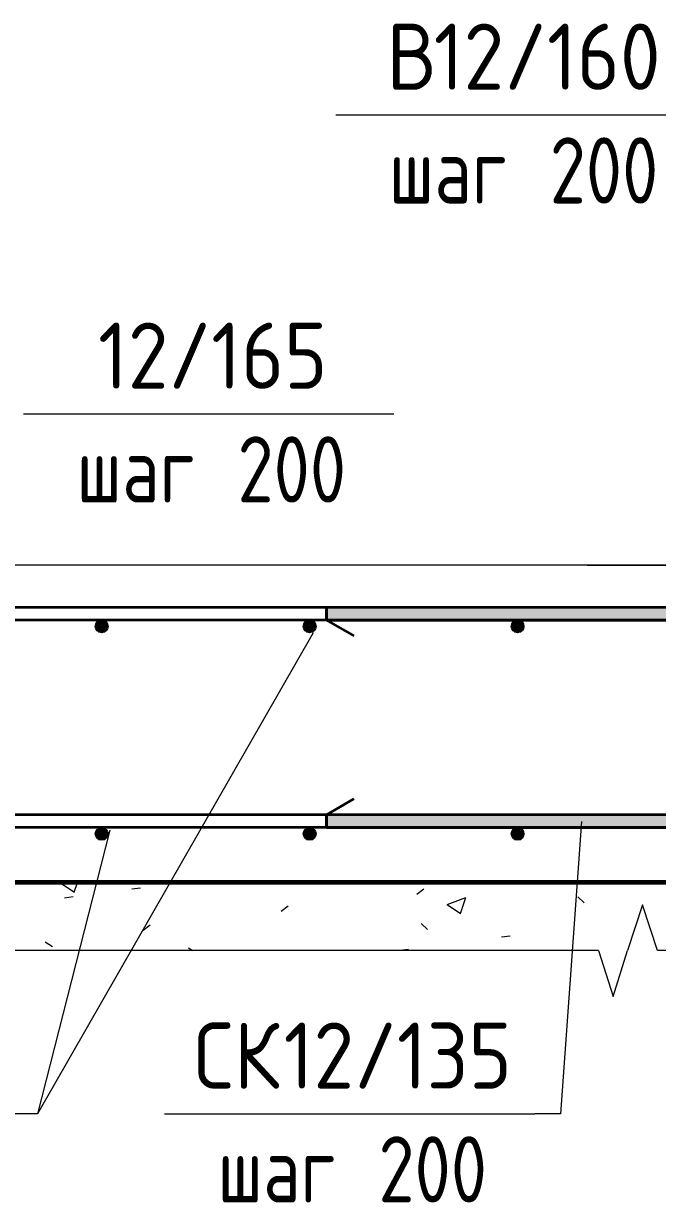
# Model space of a CAD drawing. Header units: millimetres. Extents: x -39709 to 12452, y -4989 to 80275.
# Drawn here: x 3459 to 4058, y -3552 to -2438 of the extents above; entities that cross this region are included whole.
import ezdxf

# ---------------------------------------------------------------- set-up
doc = ezdxf.new("R2010")
doc.units = ezdxf.units.MM
for name, color, linetype, lineweight in [('AA_Oformlenie', 7, 'Continuous', 9), ('AA_Vinoska', 7, 'Continuous', 9), ('AA_Visotnaya otmetka', 7, 'Continuous', 9), ('AF_Pokritie', 7, 'Continuous', 9), ('KR_Armatura', 7, 'Continuous', 20), ('KR_Armatura_Tonkie', 7, 'Continuous', 20), ('KR_Fundament', 7, 'Continuous', 20)]:
    doc.layers.add(name, color=color, linetype=linetype, lineweight=lineweight)
doc.styles.add('ISOCPEUR_6', font='isocpeur.TTF', dxfattribs={"width": 0.9, "height": 62.5})
doc.styles.add('ISOCPEUR_7', font='isocpeur.TTF', dxfattribs={"width": 0.8, "height": 62.5})

# ---------------------------------------------------------------- blocks, each defined once
blk = doc.blocks.new('350_Стержень П торец СК-СГ _НесАрм_РабПлоск_ - 350_Стержень П торец СК-СГ _НесАрм_РабПлоск_-4145518-2-2 Армирование')
at = {"layer": 'KR_Armatura_Tonkie', "lineweight": 35}
for p, q in [((-77207.9, -2990), (-77700, -2990)), ((-77700, -3001.8), (-77700, -2990.2)), ((-77700, -2990.2), (-77700, -3001.8)), ((-77142, -2990), (-77196, -2990)), ((-77700, -3002), (-77207.9, -3002)), ((-77700, -3002), (-77674, -3017)), ((-77196, -3002), (-77142, -3002)), ((-77142, -3002), (-77132.4, -3003.7)), ((-77129.9, -3004.8), (-77123.4, -3008.7)), ((-77121.6, -3010.1), (-77115.7, -3017.7)), ((-77114.9, -3019.5), (-77112.6, -3027)), ((-77112, -3032), (-77112, -3156)), ((-77112, -3156), (-77113.7, -3165.5)), ((-77700, -3186), (-77674, -3171)), ((-77114.7, -3168), (-77118.7, -3174.5)), ((-77129.5, -3183), (-77137, -3185.3)), ((-77120.1, -3176.4), (-77127.7, -3182.3)), ((-77195.3, -3186), (-77700, -3186)), ((-77700, -3186.2), (-77700, -3197.8)), ((-77700, -3197.2), (-77700, -3186.2)), ((-77142, -3186), (-77166, -3186)), ((-77700, -3197.8), (-77700, -3197.2)), ((-77700, -3198), (-77142, -3198))]:
    blk.add_line(p, q, dxfattribs=at)
at = {"layer": 'KR_Armatura_Tonkie', "lineweight": 35, "flags": 128}
for points in [[(-77137.6, -2990.6), (-77140.4, -2990), (-77142, -2990)], [(-77125.2, -2993.9), (-77127.8, -2992.5), (-77129.3, -2992.2)], [(-77114.9, -3000.3), (-77116.5, -2998.6), (-77118.5, -2997.5)], [(-77106.9, -3009.3), (-77107.6, -3007.8), (-77109.6, -3005.7)]]:
    blk.add_lwpolyline(points, dxfattribs=at)
blk = doc.blocks.new('350_Стержень П торец СК-СГ _НесАрм_РабПлоск_ - 350_Стержень П торец СК-СГ _НесАрм_РабПлоск_-V27-2-2 Армирование')
at = {"layer": 'KR_Armatura_Tonkie', "lineweight": 35}
h = blk.add_hatch(color=256, dxfattribs=at)
h.paths.add_polyline_path([(-77457.9, -3002), (-77208, -3001.7), (-77208, -2990), (-77700, -2990.2), (-77700, -3002)])
h.paths.add_polyline_path([(-77143.7, -3002), (-77142, -3001.8), (-77142, -2990), (-77196, -2990.2), (-77196, -3002), (-77149.9, -3002)])
for points in [[(-77111.2, -3032), (-77104, -3032), (-77104, -3014.9), (-77105.8, -3010.7), (-77112.7, -3002), (-77121, -2995.6), (-77131.1, -2991.4), (-77142, -2990.2), (-77142, -3002), (-77134.2, -3003), (-77126.8, -3006.1), (-77120.7, -3010.8), (-77115.8, -3017.3), (-77113, -3024.3), (-77111.8, -3032)], [(-77105, -3156), (-77104, -3156), (-77104, -3032), (-77112, -3032), (-77111.8, -3156), (-77106, -3156)], [(-77134, -3186), (-77125.4, -3184.7), (-77118.5, -3181.7), (-77112.7, -3177.1), (-77108, -3171), (-77104.8, -3162.8), (-77104, -3156), (-77112, -3156), (-77113, -3163.8), (-77116.1, -3171.2), (-77120.7, -3177.2), (-77127.3, -3182.1), (-77134.3, -3185), (-77140.7, -3186), (-77134.2, -3186)], [(-77700, -3198), (-77167.7, -3197.8), (-77177.8, -3196.2), (-77187.6, -3191.9), (-77195.7, -3186), (-77700, -3186.2), (-77700, -3197.8)]]:
    blk.add_hatch(color=256, dxfattribs=at).paths.add_polyline_path(points)
for p, q in [((-77207.9, -2990), (-77700, -2990)), ((-77700, -3002), (-77700, -2990)), ((-77700, -2990.2), (-77700, -3001.8)), ((-77142, -2990), (-77196, -2990)), ((-77700, -3002), (-77207.9, -3002)), ((-77700, -3002), (-77674, -3017)), ((-77196, -3002), (-77142, -3002)), ((-77112, -3032), (-77112, -3156)), ((-77700, -3186), (-77674, -3171)), ((-77195.3, -3186), (-77700, -3186)), ((-77700, -3198), (-77700, -3186)), ((-77700, -3186.2), (-77700, -3192)), ((-77700, -3192), (-77700, -3197.8)), ((-77142, -3186), (-77166, -3186)), ((-77700, -3198), (-77142, -3198))]:
    blk.add_line(p, q, dxfattribs=at)
at = {"layer": 'KR_Armatura_Tonkie', "lineweight": 35, "flags": 128}
for points in [[(-77113.2, -3002), (-77116.5, -2998.6), (-77127.8, -2992.5), (-77140.4, -2990), (-77142, -2990)], [(-77142, -3002), (-77131.3, -3004), (-77122, -3009.6), (-77115.4, -3018.1), (-77112.2, -3028.5), (-77112, -3032)], [(-77104, -3015.2), (-77107.6, -3007.8), (-77113.2, -3002)], [(-77112, -3156), (-77113.9, -3166.7), (-77119.5, -3175.9), (-77128.1, -3182.6), (-77138.4, -3185.8), (-77142, -3186)]]:
    blk.add_lwpolyline(points, dxfattribs=at)
blk = doc.blocks.new('011_Прямоугольник обрыва _ЭлУзла_ - 011_Прямоугольник обрыва _ЭлУзла_-4146452-2-2 Армирование')
at = {"layer": 'AA_Oformlenie'}
for p, q in [((-77442.7, -3314.3), (-78482.8, -3314.3)), ((-76867.3, -3314.3), (-77387, -3314.3))]:
    blk.add_line(p, q, dxfattribs=at)
blk = doc.blocks.new('042_М_Арматуры - Диам длина поз _ Комментарий-3662934-2-2 Армирование')
at = {"layer": 'AA_Vinoska'}
blk.add_line((-77986.3, -2807.2), (-77636.3, -2807.2), dxfattribs=at)

msp = doc.modelspace()

# ---------------------------------------------------------------- hatches: boundary and pattern name
at = {"layer": 'AF_Pokritie'}
h = msp.add_hatch(dxfattribs=at)
h.set_pattern_fill('FP_14', color=256, style=0, pattern_type=2)
h.set_pattern_definition([(50, (5406.62, 825), (182.1847, -15.939), [19.05, -209.55]), (355, (5406.62, 825), (-35.2424, 191.0566), [15.24, -167.64]), (100.451, (5421.8, 823.67), (146.9425, 175.117), [16.19, -178.09]), (46.184, (5406.62, 875.8), (271.079, -42.043), [28.575, -314.325]), (96.636, (5429.2, 872.3), (237.403, 247.427), [24.285, -267.135]), (351.184, (5406.62, 875.8), (237.405, 247.425), [22.86, -251.46]), (21, (5432.02, 863.1), (151.615, -102.2655), [19.05, -209.55]), (326, (5432.02, 863.1), (61.8024, 184.188), [15.24, -167.64]), (71.451, (5444.65, 854.58), (213.417, 81.9214), [16.19, -178.09]), (37.5, (5406.62, 825), (3.0883, 84.5551), [8.382, -157.226, 8.382, -161.798, -168.275]), (37.5, (5406.62, 825), (3.0883, 84.5551), [-335.788, 8.382, -159.893]), (7.5, (5406.62, 825), (66.8194, 100.1807), [8.382, -88.646, 8.382, -153.416, -64.135]), (7.5, (5406.62, 825), (66.8194, 100.1807), [-258.826, 8.382, -55.753]), (327.5, (5349.976, 825), (135.5905, -5.7289), [8.382, -55.118, 8.382, -189.738, -262.89]), (327.5, (5349.976, 825), (135.5905, -5.7289), [-261.62, 8.382, -254.508]), (317.5, (5324.58, 825), (148.129, 25.4268), [8.382, -74.168, 8.382, -123.19, -186.69]), (317.5, (5324.58, 825), (148.129, 25.4268), [-214.122, 8.382, -178.308])])
h.paths.add_polyline_path([(4349.5704, -3314.3051), (4495.0174, -3314.3051), (4495.0174, -3250), (2670.0174, -3250), (2670.0174, -3314.3051), (2906.5593, -3314.3051), (2906.5593, -3294.2274), (2934.0593, -3294.2274), (2934.0593, -3314.3051), (2948.1365, -3270.98), (2962.2136, -3314.3051), (4002.2839, -3314.3051), (4002.2839, -3294.2274), (4029.7839, -3294.2274), (4029.7839, -3314.3051), (4043.8611, -3270.98), (4057.9383, -3314.3051), (4168.3365, -3314.3051)])
at = {"layer": 'KR_Armatura'}
h = msp.add_hatch(color=256, dxfattribs=at)
edge = h.paths.add_edge_path()
edge.add_arc((3532.5174, -3008), 6, 0, 360)
for points in [[(3529.5174, -3013.1962), (3535.5174, -3013.1962), (3538.5174, -3008), (3535.5174, -3002.8038), (3529.5174, -3002.8038), (3526.5174, -3008)], [(3726.1424, -3013.1962), (3732.1424, -3013.1962), (3735.1424, -3008), (3732.1424, -3002.8038), (3726.1424, -3002.8038), (3723.1424, -3008)], [(3922.7674, -3013.1962), (3928.7674, -3013.1962), (3931.7674, -3008), (3928.7674, -3002.8038), (3922.7674, -3002.8038), (3919.7674, -3008)], [(3529.5174, -3209.1962), (3535.5174, -3209.1962), (3538.5174, -3204), (3535.5174, -3198.8038), (3529.5174, -3198.8038), (3526.5174, -3204)], [(3726.1424, -3209.1962), (3732.1424, -3209.1962), (3735.1424, -3204), (3732.1424, -3198.8038), (3726.1424, -3198.8038), (3723.1424, -3204)], [(3922.7674, -3209.1962), (3928.7674, -3209.1962), (3931.7674, -3204), (3928.7674, -3198.8038), (3922.7674, -3198.8038), (3919.7674, -3204)]]:
    msp.add_hatch(color=256, dxfattribs=at).paths.add_polyline_path(points)
h = msp.add_hatch(color=256, dxfattribs=at)
edge = h.paths.add_edge_path()
edge.add_arc((3729.1424, -3008), 6, 0, 360)
h = msp.add_hatch(color=256, dxfattribs=at)
edge = h.paths.add_edge_path()
edge.add_arc((3925.7674, -3008), 6, 0, 360)
h = msp.add_hatch(color=256, dxfattribs=at)
edge = h.paths.add_edge_path()
edge.add_arc((3532.5174, -3204), 6, 0, 360)
h = msp.add_hatch(color=256, dxfattribs=at)
edge = h.paths.add_edge_path()
edge.add_arc((3729.1424, -3204), 6, 0, 360)
h = msp.add_hatch(color=256, dxfattribs=at)
edge = h.paths.add_edge_path()
edge.add_arc((3925.7674, -3204), 6, 0, 360)

# ---------------------------------------------------------------- linework, layer by layer
at = {"layer": 'AA_Vinoska'}
for p, q in [((3732.5025, -3014.0463), (3471.775, -3468.4989)), ((3986.205, -3192.4091), (3966.2676, -3468.4989)), ((3540.2342, -3200.4884), (3471.775, -3468.4989)), ((4043.8611, -3270.98), (4029.7839, -3314.3051)), ((4057.9383, -3314.3051), (4043.8611, -3270.98)), ((4002.2839, -3314.3051), (4016.0339, -3357.6063)), ((4016.0339, -3357.6063), (4029.7839, -3314.3051)), ((3471.775, -3468.4989), (3445.5565, -3468.4989)), ((3471.775, -3468.4989), (3445.5565, -3468.4989)), ((3966.2676, -3468.4989), (3941.8996, -3468.4989))]:
    msp.add_line(p, q, dxfattribs=at)
at = {"layer": 'AA_Visotnaya otmetka'}
for q in [(5072.3291, -2950), (3991.6513, -2950)]:
    msp.add_line((3991.6513, -2950), q, dxfattribs=at)
at = {"layer": 'AF_Pokritie', "lineweight": 60}
msp.add_line((4495.0174, -3250), (2670.0174, -3250), dxfattribs=at)
at = {"layer": 'KR_Armatura'}
for p, q in [((3529.5174, -3002.8038), (3526.5174, -3008)), ((3535.5174, -3002.8038), (3529.5174, -3002.8038)), ((3538.5174, -3008), (3535.5174, -3002.8038)), ((3726.1424, -3002.8038), (3723.1424, -3008)), ((3732.1424, -3002.8038), (3726.1424, -3002.8038)), ((3735.1424, -3008), (3732.1424, -3002.8038)), ((3922.7674, -3002.8038), (3919.7674, -3008)), ((3928.7674, -3002.8038), (3922.7674, -3002.8038)), ((3931.7674, -3008), (3928.7674, -3002.8038)), ((3526.5174, -3008), (3529.5174, -3013.1962)), ((3529.5174, -3013.1962), (3535.5174, -3013.1962)), ((3535.5174, -3013.1962), (3538.5174, -3008)), ((3723.1424, -3008), (3726.1424, -3013.1962)), ((3726.1424, -3013.1962), (3732.1424, -3013.1962)), ((3732.1424, -3013.1962), (3735.1424, -3008)), ((3919.7674, -3008), (3922.7674, -3013.1962)), ((3922.7674, -3013.1962), (3928.7674, -3013.1962)), ((3928.7674, -3013.1962), (3931.7674, -3008)), ((3529.5174, -3198.8038), (3526.5174, -3204)), ((3526.5174, -3204), (3529.5174, -3209.1962)), ((3535.5174, -3198.8038), (3529.5174, -3198.8038)), ((3538.5174, -3204), (3535.5174, -3198.8038)), ((3535.5174, -3209.1962), (3538.5174, -3204)), ((3726.1424, -3198.8038), (3723.1424, -3204)), ((3723.1424, -3204), (3726.1424, -3209.1962)), ((3732.1424, -3198.8038), (3726.1424, -3198.8038)), ((3735.1424, -3204), (3732.1424, -3198.8038)), ((3732.1424, -3209.1962), (3735.1424, -3204)), ((3922.7674, -3198.8038), (3919.7674, -3204)), ((3919.7674, -3204), (3922.7674, -3209.1962)), ((3928.7674, -3198.8038), (3922.7674, -3198.8038)), ((3931.7674, -3204), (3928.7674, -3198.8038)), ((3928.7674, -3209.1962), (3931.7674, -3204)), ((3529.5174, -3209.1962), (3535.5174, -3209.1962)), ((3726.1424, -3209.1962), (3732.1424, -3209.1962)), ((3922.7674, -3209.1962), (3928.7674, -3209.1962))]:
    msp.add_line(p, q, dxfattribs=at)
for centre in [(3532.5174, -3008), (3729.1424, -3008), (3925.7674, -3008), (3532.5174, -3204), (3729.1424, -3204), (3925.7674, -3204)]:
    msp.add_circle(centre, 6, dxfattribs=at)
at = {"layer": 'KR_Armatura_Tonkie', "lineweight": 35}
for p, q in [((4355.0174, -2990), (2710.0174, -2990)), ((4355.0174, -3002), (2710.0174, -3002)), ((4355.0174, -3186), (2710.0174, -3186)), ((4355.0174, -3198), (2710.0174, -3198))]:
    msp.add_line(p, q, dxfattribs=at)
at = {"layer": 'KR_Fundament'}
for p, q in [((4195.0174, -2950), (2670.0174, -2950)), ((2670.0174, -3250), (4395.0174, -3250))]:
    msp.add_line(p, q, dxfattribs=at)

# ---------------------------------------------------------------- block references
at = {"layer": 'AA_Oformlenie'}
msp.add_blockref('011_Прямоугольник обрыва _ЭлУзла_ - 011_Прямоугольник обрыва _ЭлУзла_-4146452-2-2 Армирование', (81444.9737, 0), dxfattribs=at)
at = {"layer": 'AA_Vinoska'}
for p in [(81740.144, 282.4567), (81444.9737, 0), (81578.2075, -661.2867)]:
    msp.add_blockref('042_М_Арматуры - Диам длина поз _ Комментарий-3662934-2-2 Армирование', p, dxfattribs=at)
at = {"layer": 'KR_Armatura_Tonkie', "lineweight": 35}
for name in ['350_Стержень П торец СК-СГ _НесАрм_РабПлоск_ - 350_Стержень П торец СК-СГ _НесАрм_РабПлоск_-4145518-2-2 Армирование', '350_Стержень П торец СК-СГ _НесАрм_РабПлоск_ - 350_Стержень П торец СК-СГ _НесАрм_РабПлоск_-V27-2-2 Армирование']:
    msp.add_blockref(name, (81444.9737, 0), dxfattribs=at)

# ---------------------------------------------------------------- texts
at = {"layer": 'AA_Vinoska', "char_height": 62.5, "attachment_point": 1}
for s, insert, width, style in [('\\fISOCPEUR|b0|i0|c204|p34|;\\W.9;В', (3801.8396, -2438.4992), 54.113906, 'ISOCPEUR_6'), ('12/160', (3846.488, -2438.4992), 263.354344, 'ISOCPEUR_6'), (' 200', (3924.2625, -2545.9755), 166.751, 'ISOCPEUR_7'), ('шаг', (3803.8771, -2545.9755), 145.907125, 'ISOCPEUR_7'), ('12/165', (3529.0567, -2720.9559), 263.354344, 'ISOCPEUR_6'), (' 200', (3629.0922, -2828.4322), 166.751, 'ISOCPEUR_7'), ('шаг', (3508.7067, -2828.4322), 145.907125, 'ISOCPEUR_7'), ('СК', (3619.7656, -3382.2426), 102.816422, 'ISOCPEUR_6'), ('12/135', (3704.5976, -3382.2426), 263.354344, 'ISOCPEUR_6'), (' 200', (3762.326, -3489.7189), 166.751, 'ISOCPEUR_7'), ('шаг', (3641.9406, -3489.7189), 145.907125, 'ISOCPEUR_7')]:
    msp.add_mtext(s, dxfattribs=dict(at, insert=insert, width=width, style=style))

doc.saveas('drawing.dxf')
